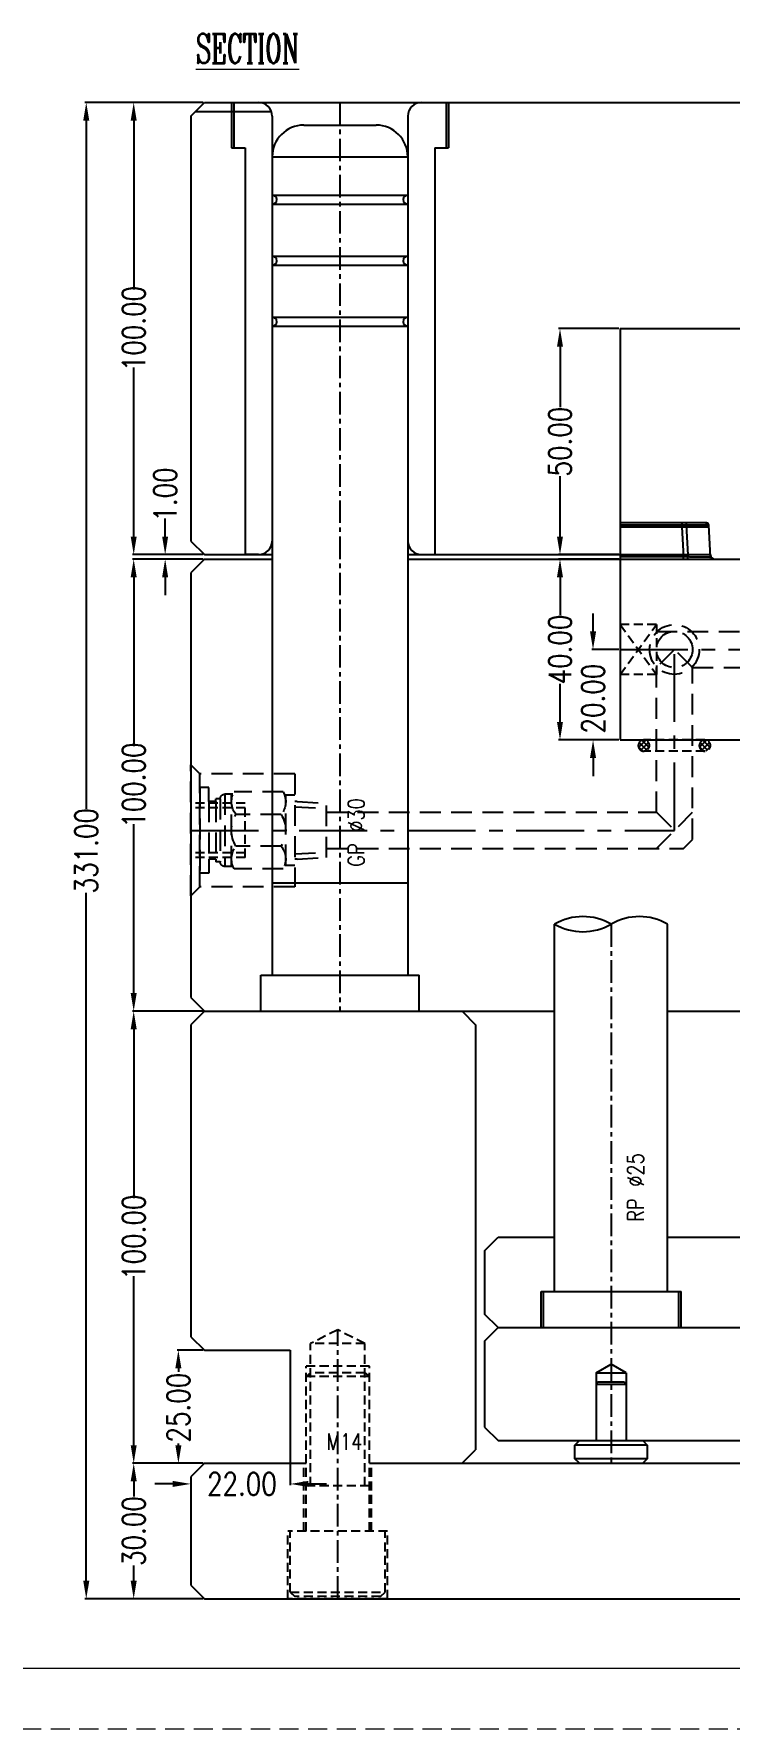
# Model space of a CAD drawing. Header units: millimetres. Extents: x 27275 to 28529, y -21406 to -20519.
# Drawn here: x 27685.5 to 27839.4, y -21405.8 to -21030.8 of the extents above; entities that cross this region are included whole.
import ezdxf

# ---------------------------------------------------------------- set-up
doc = ezdxf.new("R2010")
doc.units = ezdxf.units.MM
doc.header["$LTSCALE"] = 8
for name, pattern in [('CENTER', [2, 1.25, -0.25, 0.25, -0.25]), ('DASHED', [0.75, 0.5, -0.25]), ('HIDDEN', [0.375, 0.25, -0.125])]:
    doc.linetypes.add(name, pattern=pattern)
doc.layers.get('DEFPOINTS').update_dxf_attribs({"color": 6})
for name, color, linetype in [('Cav-cor', 30, 'Continuous'), ('CL', 1, 'Continuous'), ('text', 7, 'Continuous'), ('WT', 4, 'Continuous')]:
    doc.layers.add(name, color=color, linetype=linetype)
doc.layers.add('dim', color=3, linetype='Continuous', lineweight=15)
doc.layers.add('MBOM-ASSIS-LAYER', color=71, linetype='Continuous', lineweight=9)
doc.styles.add('ROMANC', font='RomanC.ttf', dxfattribs={"width": 0.8, "height": 7})
doc.styles.get("Standard").update_dxf_attribs({"font": 'txt.shx', "width": 0.8, "bigfont": 'chineset.shx'})
doc.dimstyles.new('ISO-25', dxfattribs={"dimtxt": 5, "dimasz": 4, "dimexe": 0.3, "dimexo": 0.3, "dimtad": 0, "dimzin": 1, "dimdsep": 46, "dimtxsty": 'Standard', "dimcen": 0, "dimclrd": 3, "dimclre": 3, "dimclrt": 3, "dimazin": 0, "dimtfac": 1, "dimtofl": 0, "dimtmove": 0, "dimatfit": 0, "dimfxl": 0, "dimarcsym": 0})

# ---------------------------------------------------------------- blocks, each defined once
blk = doc.blocks.new('*D26199')
at = {"layer": 'DEFPOINTS', "color": 0}
for p in [(27714.59, -21146), (27723.27, -21146), (27723.27, -21147)]:
    blk.add_point(p, dxfattribs=at)
at = {"layer": 'dim', "color": 3, "lineweight": -2}
for p, q in [((27714.59, -21142), (27714.59, -21138)), ((27722.97, -21146), (27714.29, -21146)), ((27722.97, -21147), (27714.29, -21147)), ((27714.59, -21151), (27714.59, -21155))]:
    blk.add_line(p, q, dxfattribs=at)
at = {"layer": 'dim', "color": 3}
for points in [[(27713.92, -21142), (27715.25, -21142), (27714.59, -21146)], [(27715.25, -21151), (27713.92, -21151), (27714.59, -21147)]]:
    blk.add_solid(points, dxfattribs=at)
at = {"layer": 'dim', "color": 3, "insert": (27714.59, -21132.7), "char_height": 5, "attachment_point": 5, "rotation": 90}
blk.add_mtext('1.00', dxfattribs=at)
blk = doc.blocks.new('*D26200')
at = {"layer": 'DEFPOINTS', "color": 0}
for p in [(27723.27, -21046), (27707.63, -21146), (27723.27, -21146)]:
    blk.add_point(p, dxfattribs=at)
at = {"layer": 'dim', "color": 3, "lineweight": -2}
for p, q in [((27722.97, -21046), (27707.33, -21046)), ((27707.63, -21050), (27707.63, -21087.37)), ((27707.63, -21142), (27707.63, -21104.62)), ((27722.97, -21146), (27707.33, -21146))]:
    blk.add_line(p, q, dxfattribs=at)
at = {"layer": 'dim', "color": 3}
for points in [[(27708.29, -21050), (27706.96, -21050), (27707.63, -21046)], [(27706.96, -21142), (27708.29, -21142), (27707.63, -21146)]]:
    blk.add_solid(points, dxfattribs=at)
at = {"layer": 'dim', "color": 3, "insert": (27707.63, -21096), "char_height": 5, "attachment_point": 5, "rotation": 90}
blk.add_mtext('100.00', dxfattribs=at)
blk = doc.blocks.new('*D26201')
at = {"layer": 'DEFPOINTS', "color": 0}
for p in [(27707.63, -21147), (27723.27, -21147), (27723.27, -21247)]:
    blk.add_point(p, dxfattribs=at)
at = {"layer": 'dim', "color": 3, "lineweight": -2}
for p, q in [((27722.97, -21147), (27707.33, -21147)), ((27707.63, -21151), (27707.63, -21188.37)), ((27707.63, -21243), (27707.63, -21205.62)), ((27722.97, -21247), (27707.33, -21247))]:
    blk.add_line(p, q, dxfattribs=at)
at = {"layer": 'dim', "color": 3}
for points in [[(27708.29, -21151), (27706.96, -21151), (27707.63, -21147)], [(27706.96, -21243), (27708.29, -21243), (27707.63, -21247)]]:
    blk.add_solid(points, dxfattribs=at)
at = {"layer": 'dim', "color": 3, "insert": (27707.63, -21197), "char_height": 5, "attachment_point": 5, "rotation": 90}
blk.add_mtext('100.00', dxfattribs=at)
blk = doc.blocks.new('*D26202')
at = {"layer": 'DEFPOINTS', "color": 0}
for p in [(27707.63, -21247), (27723.27, -21247), (27723.27, -21347)]:
    blk.add_point(p, dxfattribs=at)
at = {"layer": 'dim', "color": 3, "lineweight": -2}
for p, q in [((27722.97, -21247), (27707.33, -21247)), ((27707.63, -21251), (27707.63, -21288.37)), ((27707.63, -21343), (27707.63, -21305.62)), ((27722.97, -21347), (27707.33, -21347))]:
    blk.add_line(p, q, dxfattribs=at)
at = {"layer": 'dim', "color": 3}
for points in [[(27708.29, -21251), (27706.96, -21251), (27707.63, -21247)], [(27706.96, -21343), (27708.29, -21343), (27707.63, -21347)]]:
    blk.add_solid(points, dxfattribs=at)
at = {"layer": 'dim', "color": 3, "insert": (27707.63, -21297), "char_height": 5, "attachment_point": 5, "rotation": 90}
blk.add_mtext('100.00', dxfattribs=at)
blk = doc.blocks.new('*D26203')
at = {"layer": 'DEFPOINTS', "color": 0}
for p in [(27707.63, -21347), (27723.27, -21347), (27723.27, -21377)]:
    blk.add_point(p, dxfattribs=at)
at = {"layer": 'dim', "color": 3, "lineweight": -2}
for p, q in [((27722.97, -21347), (27707.33, -21347)), ((27707.63, -21351), (27707.63, -21354.37)), ((27707.63, -21373), (27707.63, -21369.62)), ((27722.97, -21377), (27707.33, -21377))]:
    blk.add_line(p, q, dxfattribs=at)
at = {"layer": 'dim', "color": 3}
for points in [[(27708.29, -21351), (27706.96, -21351), (27707.63, -21347)], [(27706.96, -21373), (27708.29, -21373), (27707.63, -21377)]]:
    blk.add_solid(points, dxfattribs=at)
at = {"layer": 'dim', "color": 3, "insert": (27707.63, -21362), "char_height": 5, "attachment_point": 5, "rotation": 90}
blk.add_mtext('30.00', dxfattribs=at)
blk = doc.blocks.new('*D26204')
at = {"layer": 'DEFPOINTS', "color": 0}
for p in [(27697.13, -21046), (27723.27, -21046), (27723.27, -21377)]:
    blk.add_point(p, dxfattribs=at)
at = {"layer": 'dim', "color": 3, "lineweight": -2}
for p, q in [((27722.97, -21046), (27696.83, -21046)), ((27697.13, -21050), (27697.13, -21202.2)), ((27697.13, -21373), (27697.13, -21220.79)), ((27722.97, -21377), (27696.83, -21377))]:
    blk.add_line(p, q, dxfattribs=at)
at = {"layer": 'dim', "color": 3}
for points in [[(27697.8, -21050), (27696.46, -21050), (27697.13, -21046)], [(27696.46, -21373), (27697.8, -21373), (27697.13, -21377)]]:
    blk.add_solid(points, dxfattribs=at)
at = {"layer": 'dim', "color": 3, "insert": (27697.13, -21211.5), "char_height": 5, "attachment_point": 5, "rotation": 90}
blk.add_mtext('331.00', dxfattribs=at)
blk = doc.blocks.new('*D26205')
at = {"layer": 'DEFPOINTS', "color": 0}
for p in [(27717.51, -21322), (27723.27, -21322), (27723.27, -21347)]:
    blk.add_point(p, dxfattribs=at)
at = {"layer": 'dim', "color": 3, "lineweight": -2}
for p, q in [((27722.97, -21322), (27717.21, -21322)), ((27717.51, -21326), (27717.51, -21326.74)), ((27717.51, -21343), (27717.51, -21342.66)), ((27722.97, -21347), (27717.21, -21347))]:
    blk.add_line(p, q, dxfattribs=at)
at = {"layer": 'dim', "color": 3}
for points in [[(27718.18, -21326), (27716.84, -21326), (27717.51, -21322)], [(27716.84, -21343), (27718.18, -21343), (27717.51, -21347)]]:
    blk.add_solid(points, dxfattribs=at)
at = {"layer": 'dim', "color": 3, "insert": (27717.51, -21334.7), "char_height": 5, "attachment_point": 5, "rotation": 90}
blk.add_mtext('25.00', dxfattribs=at)
blk = doc.blocks.new('*D26206')
at = {"layer": 'DEFPOINTS', "color": 0}
for p in [(27742.27, -21347), (27720.27, -21350), (27720.27, -21351.57)]:
    blk.add_point(p, dxfattribs=at)
at = {"layer": 'dim', "color": 3, "lineweight": -2}
for p, q in [((27742.27, -21347.3), (27742.27, -21351.87)), ((27720.27, -21350.3), (27720.27, -21351.87)), ((27716.27, -21351.57), (27712.27, -21351.57)), ((27746.27, -21351.57), (27750.27, -21351.57))]:
    blk.add_line(p, q, dxfattribs=at)
at = {"layer": 'dim', "color": 3}
for points in [[(27716.27, -21352.23), (27716.27, -21350.9), (27720.27, -21351.57)], [(27746.27, -21350.9), (27746.27, -21352.23), (27742.27, -21351.57)]]:
    blk.add_solid(points, dxfattribs=at)
at = {"layer": 'dim', "color": 3, "insert": (27731.57, -21351.57), "char_height": 5, "attachment_point": 5}
blk.add_mtext('22.00', dxfattribs=at)
blk = doc.blocks.new('*D26207')
at = {"layer": 'DEFPOINTS', "color": 0}
for p in [(27801.95, -21147), (27815.27, -21147), (27815.27, -21187)]:
    blk.add_point(p, dxfattribs=at)
at = {"layer": 'dim', "color": 3, "lineweight": -2}
for p, q in [((27814.97, -21147), (27801.65, -21147)), ((27801.95, -21151), (27801.95, -21159.37)), ((27801.95, -21183), (27801.95, -21174.62)), ((27814.97, -21187), (27801.65, -21187))]:
    blk.add_line(p, q, dxfattribs=at)
at = {"layer": 'dim', "color": 3}
for points in [[(27802.61, -21151), (27801.28, -21151), (27801.95, -21147)], [(27801.28, -21183), (27802.61, -21183), (27801.95, -21187)]]:
    blk.add_solid(points, dxfattribs=at)
at = {"layer": 'dim', "color": 3, "insert": (27801.95, -21167), "char_height": 5, "attachment_point": 5, "rotation": 90}
blk.add_mtext('40.00', dxfattribs=at)
blk = doc.blocks.new('*D26208')
at = {"layer": 'DEFPOINTS', "color": 0}
for p in [(27801.95, -21096), (27815.27, -21096), (27815.27, -21146)]:
    blk.add_point(p, dxfattribs=at)
at = {"layer": 'dim', "color": 3, "lineweight": -2}
for p, q in [((27814.97, -21096), (27801.65, -21096)), ((27801.95, -21100), (27801.95, -21113.37)), ((27801.95, -21142), (27801.95, -21128.62)), ((27814.97, -21146), (27801.65, -21146))]:
    blk.add_line(p, q, dxfattribs=at)
at = {"layer": 'dim', "color": 3}
for points in [[(27802.61, -21100), (27801.28, -21100), (27801.95, -21096)], [(27801.28, -21142), (27802.61, -21142), (27801.95, -21146)]]:
    blk.add_solid(points, dxfattribs=at)
at = {"layer": 'dim', "color": 3, "insert": (27801.95, -21121), "char_height": 5, "attachment_point": 5, "rotation": 90}
blk.add_mtext('50.00', dxfattribs=at)
blk = doc.blocks.new('20100617.142056')
at = {"layer": 'MBOM-ASSIS-LAYER'}
blk.add_line((-12.7, 12.7), (-1176.3, 12.7), dxfattribs=at)
at = {"layer": 'MBOM-ASSIS-LAYER', "linetype": 'DASHED'}
blk.add_line((0, 0), (-1189, 0), dxfattribs=at)
blk = doc.blocks.new('20150513.114552')
at = {"layer": 'WT', "color": 125, "linetype": 'HIDDEN'}
for p, q in [((-12, 6), (0, 6)), ((-12, 6), (-12, -6)), ((-12, 5), (0, 5)), ((0, -6), (0, 6)), ((-12, -5), (0, -5)), ((-12, -6), (0, -6))]:
    blk.add_line(p, q, dxfattribs=at)
blk = doc.blocks.new('20150513.134757')
at = {"layer": 'WT', "linetype": 'HIDDEN'}
h = blk.add_hatch(dxfattribs=at)
h.set_pattern_fill('ANSI37', color=125, scale=0.25, angle=180, style=0)
h.set_pattern_definition([(135, (36119.48756, -17509.4995), (0.561266008, 0.561266008), []), (45, (36119.48756, -17509.4995), (0.561266008, -0.561266008), [])])
h.paths.add_polyline_path([(-8, 1.25, -1), (-5.5, 1.25, -1)])
h.paths.add_polyline_path([(5.5, 1.25, -1), (8, 1.25, -1)])
at = {"layer": 'WT', "color": 125, "linetype": 'HIDDEN'}
for p, q in [((-6.75, 2.5), (6.75, 2.5)), ((-6.75, 0), (6.75, 0))]:
    blk.add_line(p, q, dxfattribs=at)
for centre in [(-6.75, 1.25), (6.75, 1.25)]:
    blk.add_circle(centre, 1.25, dxfattribs=at)
blk = doc.blocks.new('20150513.114825')
at = {"layer": 'WT', "color": 125, "linetype": 'HIDDEN'}
for p, q in [((-5.5, 8), (5.5, 8)), ((5.5, 8), (-5.5, 0)), ((-5.5, 8), (5.5, 0)), ((-5.5, 0), (-5.5, 8)), ((5.5, 0), (5.5, 8)), ((-5.5, 0), (5.5, 0))]:
    blk.add_line(p, q, dxfattribs=at)
blk = doc.blocks.new('20160902.185733')
at = {"layer": 'Cav-cor', "color": 241}
for p, q in [((-102.53, 19.87), (-121.64, 19.87)), ((-107.03, 19.4), (-121.64, 19.4)), ((-108, 18.93), (-121.64, 18.93)), ((-108, 19.87), (-108, 18.93)), ((-108, 18.93), (-107.66, 12.35)), ((-107.03, 19.87), (-107.03, 19.4)), ((-107.03, 19.4), (-106.68, 12.82)), ((-101.66, 12.35), (-102.03, 19.4)), ((-106.68, 12.82), (-121.64, 12.82)), ((-107.66, 12.35), (-121.64, 12.35)), ((-121.64, 11.87), (-95.03, 11.87)), ((-121.64, 11.87), (-95.03, 11.87)), ((-121.64, 11.87), (-100.06, 11.87)), ((-121.64, 11.87), (38.36, 11.87)), ((-107.66, 11.87), (-107.66, 12.35)), ((-106.68, 11.87), (-106.68, 12.82)), ((-100.06, 11.87), (-59.01, 11.87))]:
    blk.add_line(p, q, dxfattribs=at)
for centre, radius, start, end in [((-103.01, 18.87), 1, 3, 90), ((-102.53, 19.37), 0.5, 3, 90), ((-100.69, 12.87), 1, 183.0001, 270.0013), ((-101.17, 12.37), 0.5, 183, 270.0004)]:
    blk.add_arc(centre, radius, start, end, dxfattribs=at)
for points, knots in [([(-102.01, 18.93), (-102.01, 18.93), (-102.01, 18.93), (-102.02, 18.93), (-102.03, 18.93), (-102.05, 18.93), (-102.08, 18.93), (-102.13, 18.94), (-102.19, 18.94), (-102.27, 18.94), (-102.36, 18.94), (-102.51, 18.94), (-102.73, 18.95), (-103.04, 18.95), (-103.38, 18.95), (-103.78, 18.95), (-104.21, 18.95), (-104.68, 18.95), (-105.19, 18.95), (-105.91, 18.94), (-106.85, 18.94), (-107.61, 18.93), (-108, 18.93)], [0, 0, 0, 0, 0.000377, 0.001314, 0.00284, 0.004961, 0.010987, 0.019389, 0.030151, 0.043243, 0.058636, 0.076298, 0.118243, 0.168681, 0.227124, 0.293016, 0.365716, 0.444529, 0.528692, 0.617395, 0.804945, 1, 1, 1, 1]), ([(-102.03, 19.4), (-102.03, 19.4), (-102.04, 19.4), (-102.04, 19.4), (-102.05, 19.4), (-102.06, 19.4), (-102.09, 19.4), (-102.13, 19.41), (-102.19, 19.41), (-102.25, 19.41), (-102.33, 19.41), (-102.45, 19.41), (-102.64, 19.41), (-102.89, 19.41), (-103.18, 19.41), (-103.51, 19.41), (-103.87, 19.41), (-104.41, 19.41), (-105.14, 19.41), (-106.07, 19.41), (-106.7, 19.4), (-107.03, 19.4)], [0, 0, 0, 0, 0.000332, 0.001248, 0.00276, 0.00487, 0.01088, 0.019269, 0.030015, 0.043096, 0.058483, 0.076137, 0.118076, 0.168516, 0.226973, 0.292881, 0.36561, 0.444451, 0.617375, 0.804964, 1, 1, 1, 1]), ([(-101.66, 12.35), (-101.66, 12.35), (-101.67, 12.35), (-101.67, 12.35), (-101.68, 12.35), (-101.69, 12.35), (-101.71, 12.35), (-101.74, 12.34), (-101.78, 12.34), (-101.85, 12.34), (-101.93, 12.34), (-102.02, 12.34), (-102.17, 12.34), (-102.39, 12.34), (-102.69, 12.34), (-103.04, 12.34), (-103.43, 12.34), (-103.87, 12.34), (-104.34, 12.34), (-104.84, 12.34), (-105.56, 12.34), (-106.5, 12.34), (-107.27, 12.35), (-107.66, 12.35)], [0, 0, 0, 0, 0.000313, 0.001214, 0.002712, 0.004808, 0.007502, 0.010793, 0.019155, 0.029878, 0.042937, 0.058301, 0.075937, 0.117847, 0.168274, 0.226734, 0.292663, 0.365424, 0.444302, 0.52853, 0.61729, 0.804932, 1, 1, 1, 1]), ([(-101.69, 12.82), (-101.69, 12.82), (-101.69, 12.82), (-101.7, 12.82), (-101.7, 12.82), (-101.72, 12.82), (-101.75, 12.81), (-101.79, 12.81), (-101.84, 12.81), (-101.91, 12.81), (-101.98, 12.81), (-102.11, 12.81), (-102.29, 12.8), (-102.54, 12.8), (-102.83, 12.8), (-103.16, 12.8), (-103.52, 12.8), (-104.06, 12.8), (-104.8, 12.81), (-105.72, 12.81), (-106.36, 12.82), (-106.68, 12.82)], [0, 0, 0, 0, 0.000383, 0.001304, 0.002812, 0.004911, 0.010894, 0.019254, 0.029972, 0.043023, 0.058381, 0.07601, 0.117903, 0.16831, 0.226745, 0.292645, 0.365377, 0.444232, 0.617211, 0.804872, 1, 1, 1, 1])]:
    blk.add_open_spline(points, degree=3, knots=knots, dxfattribs=at)
blk = doc.blocks.new('*D27174')
at = {"layer": 'DEFPOINTS', "color": 0}
for p in [(27815.27, -21167), (27809.26, -21187), (27815.27, -21187)]:
    blk.add_point(p, dxfattribs=at)
at = {"layer": 'dim', "color": 3, "lineweight": -2}
for p, q in [((27809.26, -21163), (27809.26, -21159)), ((27814.97, -21167), (27808.96, -21167)), ((27814.97, -21187), (27808.96, -21187)), ((27809.26, -21191), (27809.26, -21195))]:
    blk.add_line(p, q, dxfattribs=at)
at = {"layer": 'dim', "color": 3}
for points in [[(27808.59, -21163), (27809.93, -21163), (27809.26, -21167)], [(27809.93, -21191), (27808.59, -21191), (27809.26, -21187)]]:
    blk.add_solid(points, dxfattribs=at)
at = {"layer": 'dim', "color": 3, "insert": (27809.26, -21177.86), "char_height": 5, "attachment_point": 5, "rotation": 90}
blk.add_mtext('20.00', dxfattribs=at)
blk = doc.blocks.new('20160903.151524')
at = {"layer": 'WT', "color": 125, "linetype": 'HIDDEN', "ltscale": 2.3}
for p, q in [((-6.35, 23.56), (-6.01, 30)), ((-6.01, 30), (6.01, 30)), ((-5.19, 23), (-4.82, 30)), ((5.19, 23), (4.82, 30)), ((6.35, 23.56), (6.01, 30)), ((12.5, 23), (-12.5, 23)), ((-12.5, 23), (-12.5, 2)), ((-7.75, 23), (-7.75, 20.77)), ((-6.35, 23.56), (-6.35, 23)), ((6.35, 23.56), (6.35, 23)), ((7.75, 23), (7.75, 20.77)), ((12.5, 23), (12.5, 2)), ((-8.5, 20.43), (-8.5, 9.57)), ((-7.75, 21), (7.75, 21)), ((-3.5, 20.01), (-3.5, 9.99)), ((3.5, 20.01), (3.5, 9.99)), ((8.5, 20.43), (8.5, 9.57)), ((-8, 9.33), (-8, 7.51)), ((-8, 9), (8, 9)), ((8, 7.51), (-8, 7.51)), ((8, 9.33), (8, 7.51)), ((-9.5, 4.01), (-9.5, 2)), ((-6.4, 4.01), (-9.5, 4.01)), ((7, 6.51), (-7, 6.51)), ((-7, 6.51), (-7, 5.51)), ((-6.4, 5.51), (-7, 5.51)), ((-6.4, 5.51), (-7, 5.51)), ((6.4, 5.51), (-6.4, 5.51)), ((-6.4, 5.51), (-6.4, 4.01)), ((6.4, 4.01), (-6.4, 4.01)), ((6.4, 5.51), (6.4, 4.01)), ((6.4, 5.51), (7, 5.51)), ((6.4, 5.51), (7, 5.51)), ((6.4, 4.01), (9.5, 4.01)), ((7, 6.51), (7, 5.51)), ((9.5, 4.01), (9.5, 2)), ((-12.5, 2), (-14.5, 0)), ((-14.5, 0), (14.5, 0)), ((-12.5, 2), (12.5, 2)), ((9.5, 2), (-9.5, 2)), ((12.5, 2), (14.5, 0))]:
    blk.add_line(p, q, dxfattribs=at)
at = {"layer": 'WT', "color": 125, "linetype": 'CENTER', "ltscale": 1.5}
blk.add_line((0, 0), (0, 30), dxfattribs=at)
at = {"layer": 'WT', "color": 125, "linetype": 'HIDDEN', "ltscale": 2.3}
for centre, radius, start, end in [((-6.32, 16.53), 4.47, 50.9817, 119.248), ((0, 14.34), 6.66, 58.3016, 121.6984), ((6.32, 16.53), 4.47, 60.752, 129.0183), ((-6.32, 13.47), 4.47, 240.752, 309.0183), ((-7, 7.51), 1, 180, 270), ((0, 15.66), 6.66, 238.3016, 301.6984), ((6.32, 13.47), 4.47, 230.9817, 299.248), ((7, 7.51), 1, 270, 0)]:
    blk.add_arc(centre, radius, start, end, dxfattribs=at)

msp = doc.modelspace()

# ---------------------------------------------------------------- linework, layer by layer
at = {"linetype": 'Continuous'}
for p, q in [((27720.266, -21048.996), (27723.266, -21045.996)), ((27723.266, -21045.996), (28067.266, -21045.996)), ((27729.266, -21045.996), (27729.266, -21055.996)), ((27729.766, -21045.996), (27729.766, -21055.996)), ((27776.766, -21045.996), (27776.766, -21055.996)), ((27777.266, -21045.996), (27777.266, -21055.996)), ((27720.266, -21048.996), (27720.266, -21142.996)), ((27721.266, -21047.996), (27738.094, -21047.996)), ((27738.266, -21048.996), (27738.266, -21238.996)), ((27768.266, -21048.996), (27768.266, -21238.996)), ((27729.266, -21055.996), (27732.266, -21055.996)), ((27732.266, -21055.996), (27732.266, -21145.996)), ((27774.266, -21055.996), (27774.266, -21145.996)), ((27774.266, -21055.996), (27777.266, -21055.996)), ((27738.266, -21066.482), (27768.266, -21066.482)), ((27738.266, -21068.482), (27768.266, -21068.482)), ((27738.266, -21079.982), (27768.266, -21079.982)), ((27738.266, -21081.982), (27768.266, -21081.982)), ((27738.266, -21093.482), (27768.266, -21093.482)), ((27738.266, -21095.482), (27768.266, -21095.482)), ((27720.266, -21142.996), (27723.266, -21145.996)), ((27723.266, -21146.996), (27720.266, -21149.996)), ((27723.266, -21145.996), (27738.266, -21145.996)), ((27723.266, -21146.996), (27738.266, -21146.996)), ((27768.266, -21145.996), (27815.266, -21145.996)), ((27768.266, -21146.996), (27815.266, -21146.996)), ((27720.266, -21149.996), (27720.266, -21243.996)), ((27720.266, -21243.996), (27723.266, -21246.996)), ((27723.266, -21246.996), (27720.266, -21249.996)), ((27720.266, -21249.996), (27720.266, -21318.996)), ((27723.266, -21246.996), (27800.766, -21246.996)), ((27780.266, -21246.996), (27783.266, -21249.996)), ((27783.266, -21249.996), (27783.266, -21343.996)), ((27825.766, -21246.996), (28029.766, -21246.996)), ((27785.266, -21299.996), (27788.266, -21296.996)), ((27788.266, -21296.996), (27800.766, -21296.996)), ((27825.766, -21296.996), (28002.266, -21296.996)), ((27785.266, -21299.996), (27785.266, -21313.996)), ((27788.266, -21316.996), (27785.266, -21313.996)), ((27785.266, -21319.996), (27788.266, -21316.996)), ((27788.266, -21316.996), (28002.266, -21316.996)), ((27720.266, -21318.996), (27723.266, -21321.996)), ((27785.266, -21319.996), (27785.266, -21338.996)), ((27723.266, -21321.996), (27742.266, -21321.996)), ((27742.266, -21321.996), (27742.266, -21346.996)), ((27809.916, -21326.996), (27813.266, -21325.062)), ((27816.616, -21326.996), (27813.266, -21325.062)), ((27809.916, -21326.996), (27816.616, -21326.996)), ((27809.916, -21326.996), (27809.916, -21341.996)), ((27816.616, -21326.996), (27816.616, -21341.996)), ((27810.416, -21328.996), (27809.916, -21329.496)), ((27809.916, -21329.496), (27816.616, -21329.496)), ((27810.416, -21328.996), (27816.116, -21328.996)), ((27816.116, -21328.996), (27816.616, -21329.496)), ((27785.266, -21338.996), (27788.266, -21341.996)), ((27788.266, -21341.996), (28002.266, -21341.996)), ((27805.266, -21342.996), (27806.266, -21341.996)), ((27805.266, -21345.996), (27805.266, -21342.996)), ((27821.266, -21342.996), (27805.266, -21342.996)), ((27806.266, -21341.996), (27820.266, -21341.996)), ((27820.266, -21341.996), (27821.266, -21342.996)), ((27821.266, -21342.996), (27821.266, -21345.996)), ((27723.266, -21346.996), (27720.266, -21349.996)), ((27723.266, -21346.996), (27745.766, -21346.996)), ((27759.766, -21346.996), (28029.766, -21346.996)), ((27780.266, -21346.996), (27783.266, -21343.996)), ((27821.266, -21345.996), (27805.266, -21345.996)), ((27806.266, -21346.996), (27805.266, -21345.996)), ((27806.266, -21346.996), (27820.266, -21346.996)), ((27821.266, -21345.996), (27820.266, -21346.996)), ((27720.266, -21349.996), (27720.266, -21373.996)), ((27720.266, -21373.996), (27723.266, -21376.996)), ((27723.266, -21376.996), (28067.266, -21376.996))]:
    msp.add_line(p, q, dxfattribs=at)
for p, q in [((27745.266, -21050.996), (27761.266, -21050.996)), ((27738.266, -21057.996), (27768.266, -21057.996)), ((27735.081, -21145.996), (27732.268, -21145.996)), ((27735.266, -21145.996), (27732.268, -21145.996)), ((27771.266, -21145.996), (27774.263, -21145.996)), ((27738.266, -21218.596), (27768.266, -21218.596)), ((27800.766, -21308.996), (27800.766, -21227.745)), ((27825.766, -21308.996), (27825.766, -21227.745)), ((27735.766, -21238.996), (27770.766, -21238.996)), ((27735.766, -21246.996), (27735.766, -21238.996)), ((27770.766, -21246.996), (27770.766, -21238.996)), ((27797.766, -21308.996), (27828.766, -21308.996)), ((27797.766, -21316.996), (27797.766, -21308.996)), ((27798.266, -21316.996), (27798.266, -21308.996)), ((27828.266, -21316.996), (27828.266, -21308.996)), ((27828.766, -21316.996), (27828.766, -21308.996)), ((27798.266, -21316.996), (27828.266, -21316.996))]:
    msp.add_line(p, q)
at = {"linetype": 'HIDDEN'}
for p, q in [((27752.766, -21317.496), (27746.766, -21320.496)), ((27758.766, -21320.496), (27752.766, -21317.496)), ((27746.766, -21351.996), (27746.766, -21320.496)), ((27758.766, -21320.496), (27746.766, -21320.496)), ((27758.766, -21351.996), (27758.766, -21320.496)), ((27745.766, -21361.996), (27745.766, -21325.496)), ((27759.766, -21325.496), (27745.766, -21325.496)), ((27746.766, -21326.996), (27745.766, -21327.796)), ((27759.766, -21327.796), (27745.766, -21327.796)), ((27758.766, -21326.996), (27746.766, -21326.996)), ((27758.766, -21326.996), (27759.766, -21327.796)), ((27759.766, -21361.996), (27759.766, -21325.496)), ((27745.266, -21361.996), (27745.266, -21346.996)), ((27760.266, -21361.996), (27760.266, -21346.996)), ((27759.766, -21351.996), (27745.766, -21351.996)), ((27741.766, -21376.996), (27741.766, -21361.996)), ((27763.766, -21361.996), (27741.766, -21361.996)), ((27742.266, -21375.496), (27742.266, -21361.996)), ((27763.266, -21375.496), (27763.266, -21361.996)), ((27763.766, -21376.996), (27763.766, -21361.996)), ((27763.766, -21376.996), (27741.766, -21376.996)), ((27742.266, -21375.496), (27763.266, -21375.496)), ((27742.266, -21375.496), (27743.266, -21376.496)), ((27762.266, -21376.496), (27743.266, -21376.496)), ((27762.266, -21376.496), (27763.266, -21375.496))]:
    msp.add_line(p, q, dxfattribs=at)
at = {"linetype": 'Continuous'}
for centre, radius, start, end in [((27735.266, -21048.996), 3, 0, 90), ((27771.266, -21048.996), 3, 90, 180), ((27738.266, -21067.482), 1, 270, 90), ((27768.266, -21067.482), 1, 90, 270), ((27738.266, -21080.982), 1, 270, 90), ((27768.266, -21080.982), 1, 90, 270), ((27738.266, -21094.482), 1, 270, 90), ((27768.266, -21094.482), 1, 90, 270)]:
    msp.add_arc(centre, radius, start, end, dxfattribs=at)
for centre, radius, start, end in [((27745.266, -21057.996), 7, 90, 180), ((27761.266, -21057.996), 7, 0, 90), ((27735.266, -21142.996), 3, 270, 0), ((27771.266, -21142.996), 3, 180, 270), ((27807.016, -21238.57), 12.5, 60, 120), ((27819.516, -21238.57), 12.5, 60, 120), ((27807.016, -21216.919), 12.5, 240, 300)]:
    msp.add_arc(centre, radius, start, end)
at = {"layer": 'Cav-cor', "color": 241}
for p, q in [((27815.266, -21095.996), (27975.266, -21095.996)), ((27815.266, -21095.996), (27815.266, -21186.996)), ((27815.266, -21146.996), (27975.266, -21146.996)), ((27815.266, -21186.996), (27975.266, -21186.996))]:
    msp.add_line(p, q, dxfattribs=at)
at = {"layer": 'CL', "color": 7, "linetype": 'CENTER', "ltscale": 0.5}
for p, q in [((27753.266, -21045.996), (27753.266, -21246.996)), ((27813.266, -21227.745), (27813.266, -21346.996)), ((27752.766, -21376.996), (27752.766, -21317.496))]:
    msp.add_line(p, q, dxfattribs=at)
at = {"layer": 'WT', "color": 125, "linetype": 'HIDDEN', "ltscale": 2.3}
for p, q in [((27823.266, -21162.996), (27967.266, -21162.996)), ((27827.266, -21166.996), (27823.266, -21170.996)), ((27831.266, -21170.996), (27827.266, -21166.996)), ((27823.266, -21170.996), (27823.266, -21170.996)), ((27823.266, -21202.996), (27823.266, -21170.996)), ((27831.266, -21208.996), (27831.266, -21170.996)), ((27831.266, -21170.996), (27959.266, -21170.996)), ((27750.266, -21202.996), (27823.266, -21202.996)), ((27823.266, -21202.996), (27827.266, -21206.996)), ((27823.266, -21210.996), (27831.266, -21202.996)), ((27750.266, -21210.996), (27829.266, -21210.996)), ((27829.266, -21210.996), (27831.266, -21208.996))]:
    msp.add_line(p, q, dxfattribs=at)
at = {"layer": 'WT', "color": 125, "linetype": 'CENTER', "ltscale": 1.5}
for p, q in [((27815.266, -21166.996), (27975.266, -21166.996)), ((27827.266, -21206.996), (27827.266, -21166.996)), ((27720.266, -21206.996), (27827.266, -21206.996))]:
    msp.add_line(p, q, dxfattribs=at)
at = {"layer": 'WT', "color": 125, "linetype": 'HIDDEN', "ltscale": 2.3}
for radius in [5.5, 4]:
    msp.add_circle((27827.266, -21166.996), radius, dxfattribs=at)

# ---------------------------------------------------------------- block references
at = {"layer": 'MBOM-ASSIS-LAYER', "xscale": 1.054948194158051, "yscale": 1.054948194158051, "zscale": 1.054948194158051}
msp.add_blockref('20100617.142056', (28529, -21405.8), dxfattribs=at)
at = {"layer": 'WT'}
msp.add_blockref('20160902.185733', (27936.905, -21158.871), dxfattribs=at)
at = {"layer": 'WT', "color": 125, "linetype": 'HIDDEN', "ltscale": 2.3, "xscale": -0.9999999999999996, "rotation": 90}
msp.add_blockref('20150513.114825', (27823.266, -21166.996), dxfattribs=at)
at = {"layer": 'WT', "color": 125, "linetype": 'HIDDEN', "ltscale": 2.3, "xscale": -1}
msp.add_blockref('20150513.134757', (27827.266, -21189.496), dxfattribs=at)
at = {"layer": 'WT', "xscale": -1, "rotation": -90}
msp.add_blockref('20160903.151524', (27720.266, -21206.996), dxfattribs=at)
at = {"layer": 'WT', "color": 125, "linetype": 'HIDDEN', "ltscale": 2, "rotation": 180}
msp.add_blockref('20150513.114552', (27720.266, -21206.996), dxfattribs=at)

# ---------------------------------------------------------------- texts
at = {"linetype": 'HIDDEN', "insert": (27750.312, -21340.425), "char_height": 3.6, "width": 4.25734, "attachment_point": 1}
msp.add_mtext('M14', dxfattribs=at)
at = {"layer": 'dim', "style": 'ROMANC', "width": 0.6}
msp.add_text('%%uSECTION', height=6.48, dxfattribs=at).set_placement((27721.394, -21037.3))
at = {"layer": 'text', "char_height": 3.6, "attachment_point": 1, "rotation": 90}
for s, insert, width in [('GP %%c30', (27755.055, -21215.048), 25.66758), ('RP %%c25', (27816.875, -21293.587), 30.63824)]:
    msp.add_mtext(s, dxfattribs=dict(at, insert=insert, width=width))

# ---------------------------------------------------------------- dimensions: what is measured, and where the dimension line sits
at = {"layer": 'dim'}
for base, p1, p2, picture, middle in [((27697.131, -21045.996), (27723.266, -21376.996), (27723.266, -21045.996), '*D26204', (27697.131, -21211.496)), ((27707.626, -21145.996), (27723.266, -21045.996), (27723.266, -21145.996), '*D26200', (27707.626, -21095.996)), ((27801.947, -21095.996), (27815.266, -21145.996), (27815.266, -21095.996), '*D26208', (27801.947, -21120.996)), ((27714.587, -21145.996), (27723.266, -21146.996), (27723.266, -21145.996), '*D26199', (27714.587, -21132.705)), ((27707.626, -21146.996), (27723.266, -21246.996), (27723.266, -21146.996), '*D26201', (27707.626, -21196.996)), ((27801.947, -21146.996), (27815.266, -21186.996), (27815.266, -21146.996), '*D26207', (27801.947, -21166.996)), ((27707.626, -21246.996), (27723.266, -21346.996), (27723.266, -21246.996), '*D26202', (27707.626, -21296.996)), ((27707.626, -21346.996), (27723.266, -21376.996), (27723.266, -21346.996), '*D26203', (27707.626, -21361.996))]:
    dim = msp.add_linear_dim(base=base, p1=p1, p2=p2, angle=90, dimstyle='ISO-25', dxfattribs=at)
    dim.commit()
    dim.dimension.update_dxf_attribs({"geometry": picture, "text_midpoint": middle})
for base, p1, p2, picture, middle in [((27809.26, -21186.996), (27815.266, -21166.996), (27815.266, -21186.996), '*D27174', (27809.26, -21177.856)), ((27717.511, -21321.996), (27723.266, -21346.996), (27723.266, -21321.996), '*D26205', (27717.511, -21334.701))]:
    dim = msp.add_linear_dim(base=base, p1=p1, p2=p2, angle=90, dimstyle='ISO-25', dxfattribs=at)
    dim.commit()
    dim.dimension.update_dxf_attribs({"geometry": picture, "text_midpoint": middle, "dimtype": 160})
dim = msp.add_linear_dim(base=(27720.266, -21351.566), p1=(27742.266, -21346.996), p2=(27720.266, -21349.996), dimstyle='ISO-25', dxfattribs=at)
dim.commit()
dim.dimension.update_dxf_attribs({"geometry": '*D26206', "text_midpoint": (27731.569, -21351.566), "dimtype": 160})

doc.saveas('drawing.dxf')
